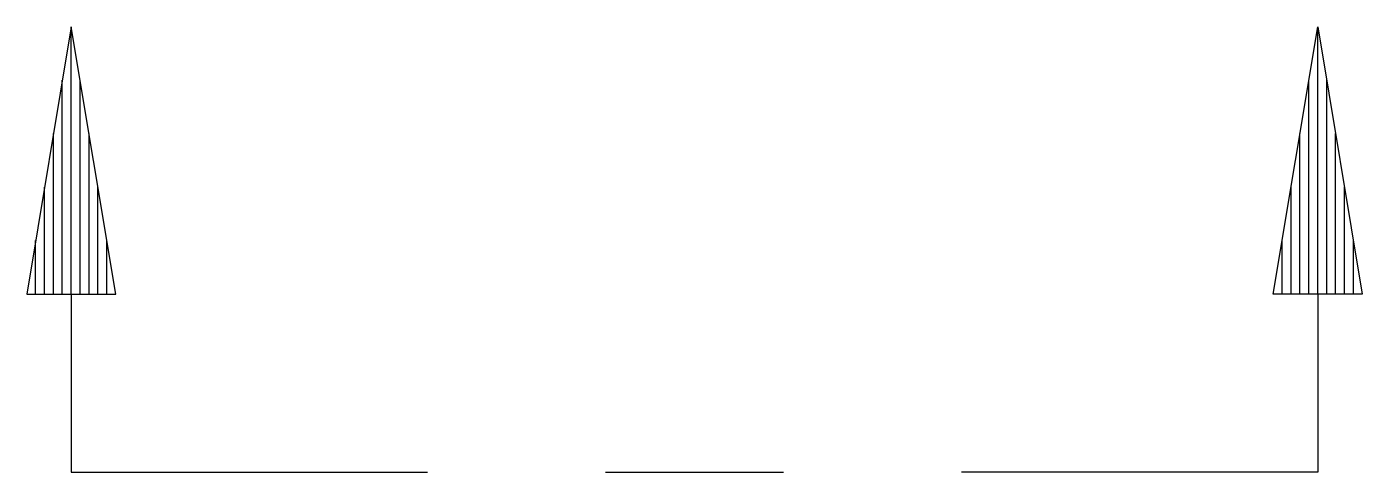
# Model space of a CAD drawing. Extents: x -7.5 to 7.5, y 0 to 5.
import ezdxf

# ---------------------------------------------------------------- set-up
doc = ezdxf.new("R2010")
doc.units = 0
doc.header["$LTSCALE"] = 10
doc.layers.add('20', color=1, linetype='CONTINUOUS')

msp = doc.modelspace()

# ---------------------------------------------------------------- linework, layer by layer
at = {"layer": '20', "color": 0}
for p, q in [((-7, 5), (-7.5, 2)), ((-6.5, 2), (-7, 5)), ((-7, 2), (-7, 5)), ((6.5, 2), (7, 5)), ((7, 2), (7, 5)), ((7, 5), (7.5, 2)), ((-7.1, 2), (-7.1, 4.4)), ((-6.9, 2), (-6.9, 4.4)), ((6.9, 2), (6.9, 4.4)), ((7.1, 2), (7.1, 4.4)), ((-7.2, 2), (-7.2, 3.8)), ((-6.8, 2), (-6.8, 3.8)), ((6.8, 2), (6.8, 3.8)), ((7.2, 2), (7.2, 3.8)), ((-7.3, 2), (-7.3, 3.2)), ((-6.7, 2), (-6.7, 3.2)), ((6.7, 2), (6.7, 3.2)), ((7.3, 2), (7.3, 3.2)), ((-7.4, 2), (-7.4, 2.6)), ((-6.6, 2), (-6.6, 2.6)), ((6.6, 2), (6.6, 2.6)), ((7.4, 2), (7.4, 2.6)), ((-7.5, 2), (-6.5, 2)), ((-7, 2), (-7, 0)), ((7.5, 2), (6.5, 2)), ((7, 2), (7, 0)), ((-7, 0), (-3, 0)), ((-1, 0), (1, 0)), ((7, 0), (3, 0))]:
    msp.add_line(p, q, dxfattribs=at)

doc.saveas('drawing.dxf')
